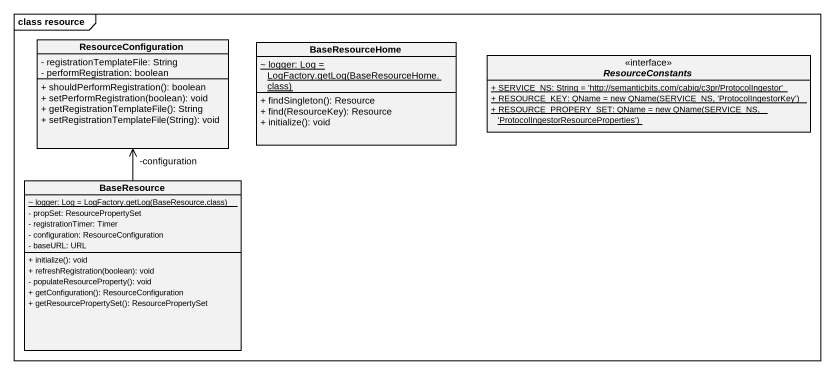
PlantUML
@startuml
mainframe class resource
hide circle
hide empty members
skinparam classAttributeIconSize 0
class ResourceConfiguration {
  - registrationTemplateFile: String
  - performRegistration: boolean
  + shouldPerformRegistration(): boolean
  + setPerformRegistration(boolean): void
  + getRegistrationTemplateFile(): String
  + setRegistrationTemplateFile(String): void
}
class BaseResourceHome {
  {static} {field} ~ logger: Log = LogFactory.getLog(BaseResourceHome.class)
  + findSingleton(): Resource
  + find(ResourceKey): Resource
  + initialize(): void
}
interface ResourceConstants <<interface>> {
  {static} + SERVICE_NS: String = 'http://semanticbits.com/cabig/c3pr/ProtocolIngestor'
  {static} {field} + RESOURCE_KEY: QName = new QName(SERVICE_NS, 'ProtocolIngestorKey')
  {static} {field} + RESOURCE_PROPERY_SET: QName = new QName(SERVICE_NS, 'ProtocolIngestorResourceProperties')
}
class BaseResource {
  {static} {field} ~ logger: Log = LogFactory.getLog(BaseResource.class)
  - propSet: ResourcePropertySet
  - registrationTimer: Timer
  - configuration: ResourceConfiguration
  - baseURL: URL
  + initialize(): void
  + refreshRegistration(boolean): void
  - populateResourceProperty(): void
  + getConfiguration(): ResourceConfiguration
  + getResourcePropertySet(): ResourcePropertySet
}
BaseResource -up-> "-configuration" ResourceConfiguration
@enduml
